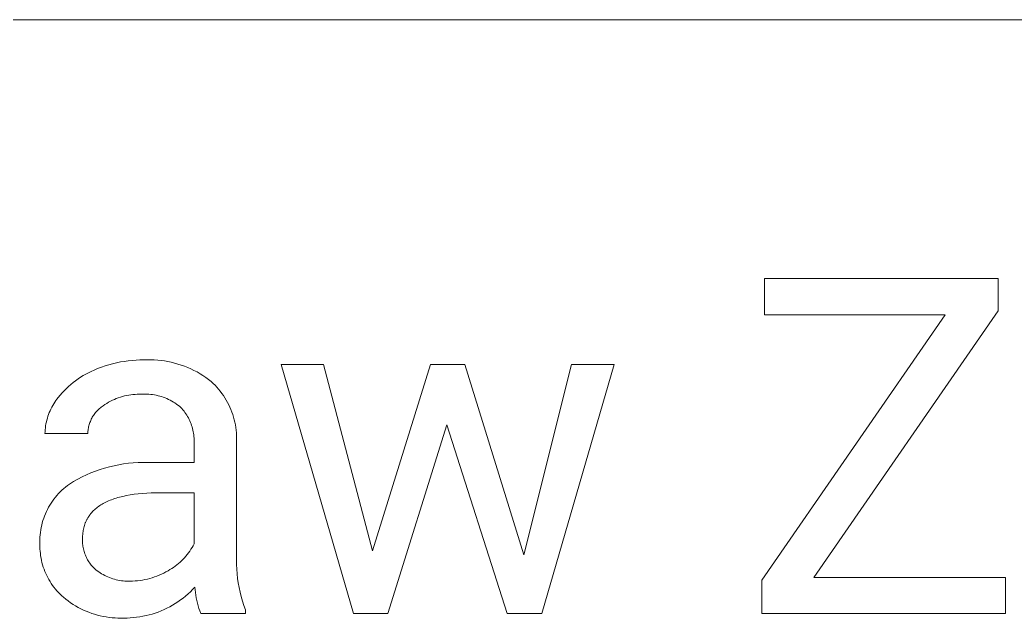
# Model space of a CAD drawing. Header units: millimetres. Extents: x 373 to 3451, y -552 to 1598.
# Drawn here: x 2735.9 to 2822.5, y -259.9 to -207.9 of the extents above; entities that cross this region are included whole.
import ezdxf

# ---------------------------------------------------------------- set-up
doc = ezdxf.new("R2010")
doc.units = ezdxf.units.MM
doc.header["$MEASUREMENT"] = 0
doc.layers.add('Domyślny', color=7, linetype='Continuous', true_color=0x000000)

msp = doc.modelspace()

# ---------------------------------------------------------------- linework, layer by layer
at = {"layer": 'Domyślny', "color": 18, "lineweight": 15, "true_color": 0x000000}
for p, q in [((3447.834, -207.866), (2287.646, -207.866)), ((2800.746, -233.523), (2800.746, -230.376)), ((2800.746, -230.376), (2821.06, -230.376)), ((2821.06, -230.376), (2821.06, -233.174)), ((2800.49, -256.634), (2816.458, -233.523)), ((2816.458, -233.523), (2800.746, -233.523)), ((2821.06, -233.174), (2805.03, -256.378)), ((2742.71, -238.209), (2743.031, -238.086)), ((2743.031, -238.086), (2743.356, -237.974)), ((2743.356, -237.974), (2743.684, -237.873)), ((2743.684, -237.873), (2744.016, -237.783)), ((2744.016, -237.783), (2744.35, -237.704)), ((2744.35, -237.704), (2744.687, -237.635)), ((2744.687, -237.635), (2745.026, -237.578)), ((2745.026, -237.578), (2745.366, -237.532)), ((2745.366, -237.532), (2745.708, -237.497)), ((2745.708, -237.497), (2746.051, -237.474)), ((2746.051, -237.474), (2746.394, -237.461)), ((2746.394, -237.461), (2746.738, -237.46)), ((2746.738, -237.46), (2747.038, -237.449)), ((2747.038, -237.449), (2747.337, -237.448)), ((2747.337, -237.448), (2747.637, -237.457)), ((2747.637, -237.457), (2747.936, -237.477)), ((2747.936, -237.477), (2748.234, -237.507)), ((2748.234, -237.507), (2748.531, -237.547)), ((2748.531, -237.547), (2748.827, -237.598)), ((2748.827, -237.598), (2749.12, -237.659)), ((2749.12, -237.659), (2749.411, -237.73)), ((2749.411, -237.73), (2749.7, -237.812)), ((2749.7, -237.812), (2749.985, -237.903)), ((2749.985, -237.903), (2750.267, -238.004)), ((2750.267, -238.004), (2750.546, -238.115)), ((2750.546, -238.115), (2750.82, -238.236)), ((2764.958, -259.52), (2758.666, -237.864)), ((2758.666, -237.864), (2762.355, -237.864)), ((2762.355, -237.864), (2766.619, -254.078)), ((2766.619, -254.078), (2771.661, -237.864)), ((2771.661, -237.864), (2774.644, -237.864)), ((2774.644, -237.864), (2779.789, -254.416)), ((2779.789, -254.416), (2783.95, -237.864)), ((2787.66, -237.864), (2781.346, -259.52)), ((2783.95, -237.864), (2787.66, -237.864)), ((2741.007, -239.109), (2741.227, -238.963)), ((2741.227, -238.963), (2741.452, -238.823)), ((2741.452, -238.823), (2741.681, -238.691)), ((2741.681, -238.691), (2741.914, -238.567)), ((2741.914, -238.567), (2742.152, -238.451)), ((2742.152, -238.451), (2742.393, -238.342)), ((2742.393, -238.342), (2742.71, -238.209)), ((2750.82, -238.236), (2751.09, -238.366)), ((2751.09, -238.366), (2751.355, -238.505)), ((2751.355, -238.505), (2751.616, -238.654)), ((2751.616, -238.654), (2751.871, -238.811)), ((2751.871, -238.811), (2752.12, -238.978)), ((2752.12, -238.978), (2752.363, -239.153)), ((2739.986, -239.947), (2740.179, -239.766)), ((2740.179, -239.766), (2740.378, -239.592)), ((2740.378, -239.592), (2740.583, -239.424)), ((2740.583, -239.424), (2740.792, -239.263)), ((2740.792, -239.263), (2741.007, -239.109)), ((2752.363, -239.153), (2752.6, -239.336)), ((2752.6, -239.336), (2752.769, -239.495)), ((2752.769, -239.495), (2752.931, -239.659)), ((2752.931, -239.659), (2753.088, -239.829)), ((2753.088, -239.829), (2753.239, -240.004)), ((2739.277, -240.73), (2739.445, -240.525)), ((2739.445, -240.525), (2739.619, -240.327)), ((2739.619, -240.327), (2739.799, -240.134)), ((2739.799, -240.134), (2739.986, -239.947)), ((2744.685, -240.695), (2744.508, -240.755)), ((2744.863, -240.641), (2744.685, -240.695)), ((2745.044, -240.594), (2744.863, -240.641)), ((2745.225, -240.552), (2745.044, -240.594)), ((2745.409, -240.517), (2745.225, -240.552)), ((2745.593, -240.489), (2745.409, -240.517)), ((2745.778, -240.467), (2745.593, -240.489)), ((2745.964, -240.451), (2745.778, -240.467)), ((2746.15, -240.442), (2745.964, -240.451)), ((2746.336, -240.439), (2746.15, -240.442)), ((2746.523, -240.443), (2746.336, -240.439)), ((2746.684, -240.435), (2746.523, -240.443)), ((2746.845, -240.432), (2746.684, -240.435)), ((2747.006, -240.435), (2746.845, -240.432)), ((2747.167, -240.443), (2747.006, -240.435)), ((2747.327, -240.457), (2747.167, -240.443)), ((2747.487, -240.476), (2747.327, -240.457)), ((2747.646, -240.5), (2747.487, -240.476)), ((2747.804, -240.53), (2747.646, -240.5)), ((2747.962, -240.566), (2747.804, -240.53)), ((2748.117, -240.606), (2747.962, -240.566)), ((2748.272, -240.652), (2748.117, -240.606)), ((2748.424, -240.704), (2748.272, -240.652)), ((2748.575, -240.76), (2748.424, -240.704)), ((2753.239, -240.004), (2753.384, -240.184)), ((2753.384, -240.184), (2753.523, -240.369)), ((2753.523, -240.369), (2753.655, -240.559)), ((2753.655, -240.559), (2753.781, -240.753)), ((2738.639, -241.732), (2738.715, -241.58)), ((2738.715, -241.58), (2738.797, -241.431)), ((2738.797, -241.431), (2738.884, -241.284)), ((2738.884, -241.284), (2738.975, -241.141)), ((2738.975, -241.141), (2739.071, -241)), ((2739.071, -241), (2739.172, -240.863)), ((2739.172, -240.863), (2739.277, -240.73)), ((2743.03, -241.561), (2742.951, -241.622)), ((2743.11, -241.503), (2743.03, -241.561)), ((2743.192, -241.447), (2743.11, -241.503)), ((2743.345, -241.341), (2743.192, -241.447)), ((2743.502, -241.24), (2743.345, -241.341)), ((2743.662, -241.145), (2743.502, -241.24)), ((2743.826, -241.055), (2743.662, -241.145)), ((2743.992, -240.971), (2743.826, -241.055)), ((2744.162, -240.893), (2743.992, -240.971)), ((2744.334, -240.821), (2744.162, -240.893)), ((2744.508, -240.755), (2744.334, -240.821)), ((2748.724, -240.821), (2748.575, -240.76)), ((2748.871, -240.888), (2748.724, -240.821)), ((2749.015, -240.959), (2748.871, -240.888)), ((2749.157, -241.036), (2749.015, -240.959)), ((2749.296, -241.117), (2749.157, -241.036)), ((2749.432, -241.203), (2749.296, -241.117)), ((2749.566, -241.293), (2749.432, -241.203)), ((2749.696, -241.388), (2749.566, -241.293)), ((2749.823, -241.487), (2749.696, -241.388)), ((2749.946, -241.591), (2749.823, -241.487)), ((2753.781, -240.753), (2753.9, -240.951)), ((2753.9, -240.951), (2754.012, -241.153)), ((2754.012, -241.153), (2754.117, -241.359)), ((2754.117, -241.359), (2754.215, -241.569)), ((2754.215, -241.569), (2754.306, -241.781)), ((2738.333, -242.525), (2738.384, -242.362)), ((2738.384, -242.362), (2738.44, -242.201)), ((2738.44, -242.201), (2738.501, -242.043)), ((2738.501, -242.043), (2738.567, -241.886)), ((2738.567, -241.886), (2738.639, -241.732)), ((2742.247, -242.447), (2742.2, -242.533)), ((2742.298, -242.361), (2742.247, -242.447)), ((2742.352, -242.278), (2742.298, -242.361)), ((2742.408, -242.196), (2742.352, -242.278)), ((2742.467, -242.117), (2742.408, -242.196)), ((2742.529, -242.039), (2742.467, -242.117)), ((2742.593, -241.964), (2742.529, -242.039)), ((2742.66, -241.891), (2742.593, -241.964)), ((2742.73, -241.82), (2742.66, -241.891)), ((2742.801, -241.751), (2742.73, -241.82)), ((2742.875, -241.685), (2742.801, -241.751)), ((2742.951, -241.622), (2742.875, -241.685)), ((2750.042, -241.695), (2749.946, -241.591)), ((2750.135, -241.802), (2750.042, -241.695)), ((2750.224, -241.912), (2750.135, -241.802)), ((2750.309, -242.025), (2750.224, -241.912)), ((2750.39, -242.141), (2750.309, -242.025)), ((2750.467, -242.259), (2750.39, -242.141)), ((2750.54, -242.381), (2750.467, -242.259)), ((2750.609, -242.504), (2750.54, -242.381)), ((2754.306, -241.781), (2754.39, -241.997)), ((2754.39, -241.997), (2754.466, -242.215)), ((2754.466, -242.215), (2754.534, -242.436)), ((2754.534, -242.436), (2754.595, -242.659)), ((2738.164, -243.357), (2738.187, -243.188)), ((2738.187, -243.188), (2738.215, -243.021)), ((2738.215, -243.021), (2738.249, -242.854)), ((2738.249, -242.854), (2738.288, -242.689)), ((2738.288, -242.689), (2738.333, -242.525)), ((2741.928, -243.276), (2741.908, -243.373)), ((2741.95, -243.179), (2741.928, -243.276)), ((2741.977, -243.084), (2741.95, -243.179)), ((2742.006, -242.989), (2741.977, -243.084)), ((2742.038, -242.895), (2742.006, -242.989)), ((2742.074, -242.803), (2742.038, -242.895)), ((2742.113, -242.712), (2742.074, -242.803)), ((2742.155, -242.622), (2742.113, -242.712)), ((2742.2, -242.533), (2742.155, -242.622)), ((2750.674, -242.63), (2750.609, -242.504)), ((2750.735, -242.758), (2750.674, -242.63)), ((2750.791, -242.888), (2750.735, -242.758)), ((2750.843, -243.019), (2750.791, -242.888)), ((2750.89, -243.153), (2750.843, -243.019)), ((2750.933, -243.288), (2750.89, -243.153)), ((2750.971, -243.424), (2750.933, -243.288)), ((2754.595, -242.659), (2754.649, -242.884)), ((2754.649, -242.884), (2754.694, -243.111)), ((2754.694, -243.111), (2754.732, -243.339)), ((2773.086, -243.101), (2767.961, -259.52)), ((2778.343, -259.52), (2773.086, -243.101)), ((2738.129, -243.866), (2738.135, -243.696)), ((2741.86, -243.866), (2738.129, -243.866)), ((2738.135, -243.696), (2738.147, -243.526)), ((2738.147, -243.526), (2738.164, -243.357)), ((2741.863, -243.767), (2741.86, -243.866)), ((2741.869, -243.668), (2741.863, -243.767)), ((2741.879, -243.569), (2741.869, -243.668)), ((2741.892, -243.471), (2741.879, -243.569)), ((2741.908, -243.373), (2741.892, -243.471)), ((2751.005, -243.561), (2750.971, -243.424)), ((2751.034, -243.7), (2751.005, -243.561)), ((2751.058, -243.839), (2751.034, -243.7)), ((2751.078, -243.979), (2751.058, -243.839)), ((2751.093, -244.12), (2751.078, -243.979)), ((2751.103, -244.261), (2751.093, -244.12)), ((2754.732, -243.339), (2754.762, -243.568)), ((2754.762, -243.568), (2754.785, -243.798)), ((2754.785, -243.798), (2754.799, -244.029)), ((2754.799, -244.029), (2754.805, -244.26)), ((2751.108, -244.403), (2751.103, -244.261)), ((2751.104, -244.686), (2751.108, -244.544)), ((2751.104, -246.387), (2751.104, -244.686)), ((2751.108, -244.544), (2751.108, -244.403)), ((2754.805, -244.26), (2754.804, -244.491)), ((2754.804, -244.491), (2754.804, -254.453)), ((2743.319, -246.87), (2743.727, -246.757)), ((2743.727, -246.757), (2744.138, -246.658)), ((2744.138, -246.658), (2744.552, -246.574)), ((2744.552, -246.574), (2744.968, -246.504)), ((2744.968, -246.504), (2745.387, -246.448)), ((2745.387, -246.448), (2745.808, -246.407)), ((2745.808, -246.407), (2746.229, -246.38)), ((2746.229, -246.38), (2746.652, -246.368)), ((2746.652, -246.368), (2747.074, -246.37)), ((2747.074, -246.37), (2747.497, -246.387)), ((2747.497, -246.387), (2751.104, -246.387)), ((2740.98, -247.836), (2741.355, -247.642)), ((2741.355, -247.642), (2741.737, -247.46)), ((2741.737, -247.46), (2742.125, -247.292)), ((2742.125, -247.292), (2742.518, -247.138)), ((2742.518, -247.138), (2742.916, -246.997)), ((2742.916, -246.997), (2743.319, -246.87)), ((2739.917, -248.518), (2740.082, -248.387)), ((2740.082, -248.387), (2740.251, -248.263)), ((2740.251, -248.263), (2740.612, -248.043)), ((2740.612, -248.043), (2740.98, -247.836)), ((2739.033, -249.411), (2739.167, -249.25)), ((2739.167, -249.25), (2739.307, -249.093)), ((2739.307, -249.093), (2739.452, -248.942)), ((2739.452, -248.942), (2739.602, -248.795)), ((2739.602, -248.795), (2739.757, -248.654)), ((2739.757, -248.654), (2739.917, -248.518)), ((2744.757, -249.363), (2744.609, -249.401)), ((2744.908, -249.327), (2744.757, -249.363)), ((2745.221, -249.26), (2744.908, -249.327)), ((2745.547, -249.202), (2745.221, -249.26)), ((2745.886, -249.151), (2745.547, -249.202)), ((2746.239, -249.108), (2745.886, -249.151)), ((2746.605, -249.073), (2746.239, -249.108)), ((2746.984, -249.046), (2746.605, -249.073)), ((2747.377, -249.026), (2746.984, -249.046)), ((2747.784, -249.015), (2747.377, -249.026)), ((2748.204, -249.011), (2747.784, -249.015)), ((2751.104, -249.011), (2748.204, -249.011)), ((2751.104, -253.459), (2751.104, -249.011)), ((2738.448, -250.281), (2738.553, -250.1)), ((2738.553, -250.1), (2738.664, -249.921)), ((2738.664, -249.921), (2738.781, -249.747)), ((2738.781, -249.747), (2738.904, -249.577)), ((2738.904, -249.577), (2739.033, -249.411)), ((2742.791, -250.205), (2742.697, -250.274)), ((2742.889, -250.137), (2742.791, -250.205)), ((2742.99, -250.072), (2742.889, -250.137)), ((2743.095, -250.009), (2742.99, -250.072)), ((2743.202, -249.947), (2743.095, -250.009)), ((2743.314, -249.888), (2743.202, -249.947)), ((2743.428, -249.831), (2743.314, -249.888)), ((2743.546, -249.775), (2743.428, -249.831)), ((2743.667, -249.721), (2743.546, -249.775)), ((2743.792, -249.67), (2743.667, -249.721)), ((2743.92, -249.62), (2743.792, -249.67)), ((2744.051, -249.572), (2743.92, -249.62)), ((2744.185, -249.527), (2744.051, -249.572)), ((2744.323, -249.483), (2744.185, -249.527)), ((2744.464, -249.441), (2744.323, -249.483)), ((2744.609, -249.401), (2744.464, -249.441)), ((2738.021, -251.239), (2738.093, -251.042)), ((2738.093, -251.042), (2738.172, -250.847)), ((2738.172, -250.847), (2738.257, -250.655)), ((2738.257, -250.655), (2738.349, -250.467)), ((2738.349, -250.467), (2738.448, -250.281)), ((2741.934, -251.072), (2741.905, -251.117)), ((2741.965, -251.027), (2741.934, -251.072)), ((2741.996, -250.983), (2741.965, -251.027)), ((2742.028, -250.94), (2741.996, -250.983)), ((2742.06, -250.897), (2742.028, -250.94)), ((2742.094, -250.854), (2742.06, -250.897)), ((2742.128, -250.812), (2742.094, -250.854)), ((2742.199, -250.729), (2742.128, -250.812)), ((2742.274, -250.649), (2742.199, -250.729)), ((2742.352, -250.57), (2742.274, -250.649)), ((2742.433, -250.493), (2742.352, -250.57)), ((2742.518, -250.418), (2742.433, -250.493)), ((2742.605, -250.345), (2742.518, -250.418)), ((2742.697, -250.274), (2742.605, -250.345)), ((2737.8, -252.048), (2737.845, -251.843)), ((2737.845, -251.843), (2737.897, -251.64)), ((2737.897, -251.64), (2737.955, -251.438)), ((2737.955, -251.438), (2738.021, -251.239)), ((2741.532, -251.956), (2741.504, -252.064)), ((2741.564, -251.85), (2741.532, -251.956)), ((2741.599, -251.746), (2741.564, -251.85)), ((2741.637, -251.644), (2741.599, -251.746)), ((2741.657, -251.594), (2741.637, -251.644)), ((2741.678, -251.544), (2741.657, -251.594)), ((2741.7, -251.494), (2741.678, -251.544)), ((2741.723, -251.446), (2741.7, -251.494)), ((2741.746, -251.397), (2741.723, -251.446)), ((2741.771, -251.349), (2741.746, -251.397)), ((2741.796, -251.302), (2741.771, -251.349)), ((2741.822, -251.255), (2741.796, -251.302)), ((2741.849, -251.208), (2741.822, -251.255)), ((2741.877, -251.162), (2741.849, -251.208)), ((2741.905, -251.117), (2741.877, -251.162)), ((2737.693, -252.881), (2737.709, -252.671)), ((2737.709, -252.671), (2737.733, -252.463)), ((2737.733, -252.463), (2737.763, -252.255)), ((2737.763, -252.255), (2737.8, -252.048)), ((2741.405, -252.753), (2741.4, -252.874)), ((2741.413, -252.633), (2741.405, -252.753)), ((2741.425, -252.515), (2741.413, -252.633)), ((2741.44, -252.4), (2741.425, -252.515)), ((2741.458, -252.286), (2741.44, -252.4)), ((2741.479, -252.174), (2741.458, -252.286)), ((2741.504, -252.064), (2741.479, -252.174)), ((2737.683, -253.3), (2737.684, -253.09)), ((2737.688, -253.51), (2737.683, -253.3)), ((2737.684, -253.09), (2737.693, -252.881)), ((2737.687, -253.71), (2737.688, -253.51)), ((2741.398, -252.998), (2741.394, -253.111)), ((2741.394, -253.111), (2741.394, -253.224)), ((2741.394, -253.224), (2741.397, -253.337)), ((2741.397, -253.337), (2741.404, -253.45)), ((2741.4, -252.874), (2741.398, -252.998)), ((2741.404, -253.45), (2741.415, -253.563)), ((2741.415, -253.563), (2741.43, -253.675)), ((2741.43, -253.675), (2741.449, -253.787)), ((2750.928, -253.781), (2751.019, -253.621)), ((2751.019, -253.621), (2751.104, -253.459)), ((2737.693, -253.91), (2737.687, -253.71)), ((2737.705, -254.11), (2737.693, -253.91)), ((2737.724, -254.31), (2737.705, -254.11)), ((2737.75, -254.508), (2737.724, -254.31)), ((2737.782, -254.706), (2737.75, -254.508)), ((2741.449, -253.787), (2741.471, -253.898)), ((2741.471, -253.898), (2741.497, -254.008)), ((2741.497, -254.008), (2741.527, -254.118)), ((2741.527, -254.118), (2741.561, -254.226)), ((2741.561, -254.226), (2741.598, -254.333)), ((2741.598, -254.333), (2741.639, -254.438)), ((2741.639, -254.438), (2741.683, -254.543)), ((2741.683, -254.543), (2741.731, -254.645)), ((2750.276, -254.666), (2750.396, -254.528)), ((2750.396, -254.528), (2750.513, -254.386)), ((2750.513, -254.386), (2750.624, -254.24)), ((2750.624, -254.24), (2750.731, -254.09)), ((2750.731, -254.09), (2750.832, -253.937)), ((2750.832, -253.937), (2750.928, -253.781)), ((2754.804, -254.453), (2754.794, -254.856)), ((2737.822, -254.902), (2737.782, -254.706)), ((2737.868, -255.097), (2737.822, -254.902)), ((2737.92, -255.29), (2737.868, -255.097)), ((2737.979, -255.481), (2737.92, -255.29)), ((2741.731, -254.645), (2741.783, -254.746)), ((2741.783, -254.746), (2741.837, -254.845)), ((2741.837, -254.845), (2741.895, -254.943)), ((2741.895, -254.943), (2741.957, -255.038)), ((2741.957, -255.038), (2742.021, -255.131)), ((2742.021, -255.131), (2742.089, -255.222)), ((2742.089, -255.222), (2742.16, -255.31)), ((2742.16, -255.31), (2742.234, -255.396)), ((2742.234, -255.396), (2742.31, -255.48)), ((2749.309, -255.509), (2749.459, -255.402)), ((2749.459, -255.402), (2749.605, -255.291)), ((2749.605, -255.291), (2749.747, -255.176)), ((2749.747, -255.176), (2749.886, -255.055)), ((2749.886, -255.055), (2750.02, -254.93)), ((2750.02, -254.93), (2750.15, -254.8)), ((2750.15, -254.8), (2750.276, -254.666)), ((2754.794, -254.856), (2754.798, -255.259)), ((2754.798, -255.259), (2754.816, -255.662)), ((2738.045, -255.671), (2737.979, -255.481)), ((2738.117, -255.857), (2738.045, -255.671)), ((2738.195, -256.042), (2738.117, -255.857)), ((2738.28, -256.223), (2738.195, -256.042)), ((2738.371, -256.402), (2738.28, -256.223)), ((2742.31, -255.48), (2742.39, -255.56)), ((2742.39, -255.56), (2742.472, -255.638)), ((2742.472, -255.638), (2742.557, -255.714)), ((2742.557, -255.714), (2742.677, -255.808)), ((2742.677, -255.808), (2742.801, -255.898)), ((2742.801, -255.898), (2742.927, -255.983)), ((2742.927, -255.983), (2743.057, -256.064)), ((2743.057, -256.064), (2743.189, -256.141)), ((2743.189, -256.141), (2743.324, -256.213)), ((2743.324, -256.213), (2743.461, -256.281)), ((2743.461, -256.281), (2743.6, -256.343)), ((2747.663, -256.341), (2747.867, -256.267)), ((2747.867, -256.267), (2748.067, -256.186)), ((2748.067, -256.186), (2748.265, -256.098)), ((2748.265, -256.098), (2748.46, -256.004)), ((2748.46, -256.004), (2748.651, -255.903)), ((2748.651, -255.903), (2748.839, -255.796)), ((2748.839, -255.796), (2748.999, -255.705)), ((2748.999, -255.705), (2749.156, -255.609)), ((2749.156, -255.609), (2749.309, -255.509)), ((2754.816, -255.662), (2754.847, -256.064)), ((2754.847, -256.064), (2754.891, -256.465)), ((2738.467, -256.577), (2738.371, -256.402)), ((2738.57, -256.749), (2738.467, -256.577)), ((2738.678, -256.917), (2738.57, -256.749)), ((2738.793, -257.082), (2738.678, -256.917)), ((2738.912, -257.242), (2738.793, -257.082)), ((2743.6, -256.343), (2743.742, -256.401)), ((2743.742, -256.401), (2743.885, -256.454)), ((2743.885, -256.454), (2744.031, -256.502)), ((2744.031, -256.502), (2744.177, -256.545)), ((2744.177, -256.545), (2744.325, -256.582)), ((2744.325, -256.582), (2744.475, -256.615)), ((2744.475, -256.615), (2744.625, -256.642)), ((2744.625, -256.642), (2744.776, -256.665)), ((2744.776, -256.665), (2744.928, -256.682)), ((2744.928, -256.682), (2745.081, -256.694)), ((2745.081, -256.694), (2745.233, -256.7)), ((2745.233, -256.7), (2745.386, -256.701)), ((2745.386, -256.701), (2745.539, -256.697)), ((2745.539, -256.697), (2745.755, -256.694)), ((2745.755, -256.694), (2745.972, -256.684)), ((2745.972, -256.684), (2746.187, -256.666)), ((2746.187, -256.666), (2746.402, -256.641)), ((2746.402, -256.641), (2746.616, -256.609)), ((2746.616, -256.609), (2746.829, -256.569)), ((2746.829, -256.569), (2747.04, -256.523)), ((2747.04, -256.523), (2747.25, -256.469)), ((2747.25, -256.469), (2747.458, -256.409)), ((2747.458, -256.409), (2747.663, -256.341)), ((2754.891, -256.465), (2754.949, -256.864)), ((2754.949, -256.864), (2755.02, -257.261)), ((2800.49, -259.524), (2800.49, -256.634)), ((2805.03, -256.378), (2821.705, -256.378)), ((2821.705, -256.378), (2821.705, -259.524)), ((2739.037, -257.399), (2738.912, -257.242)), ((2739.168, -257.551), (2739.037, -257.399)), ((2739.303, -257.698), (2739.168, -257.551)), ((2739.443, -257.841), (2739.303, -257.698)), ((2739.588, -257.979), (2739.443, -257.841)), ((2739.738, -258.112), (2739.588, -257.979)), ((2750.364, -258.005), (2750.149, -258.179)), ((2750.574, -257.824), (2750.364, -258.005)), ((2750.778, -257.636), (2750.574, -257.824)), ((2750.975, -257.442), (2750.778, -257.636)), ((2751.166, -257.241), (2750.975, -257.442)), ((2751.185, -257.474), (2751.166, -257.241)), ((2751.212, -257.707), (2751.185, -257.474)), ((2751.246, -257.939), (2751.212, -257.707)), ((2751.288, -258.17), (2751.246, -257.939)), ((2755.02, -257.261), (2755.104, -257.656)), ((2755.104, -257.656), (2755.202, -258.047)), ((2739.938, -258.275), (2739.738, -258.112)), ((2740.144, -258.432), (2739.938, -258.275)), ((2740.355, -258.581), (2740.144, -258.432)), ((2740.571, -258.724), (2740.355, -258.581)), ((2740.791, -258.859), (2740.571, -258.724)), ((2741.016, -258.986), (2740.791, -258.859)), ((2749.231, -258.798), (2748.989, -258.934)), ((2749.468, -258.655), (2749.231, -258.798)), ((2749.7, -258.504), (2749.468, -258.655)), ((2749.927, -258.345), (2749.7, -258.504)), ((2750.149, -258.179), (2749.927, -258.345)), ((2751.337, -258.399), (2751.288, -258.17)), ((2751.393, -258.627), (2751.337, -258.399)), ((2751.456, -258.852), (2751.393, -258.627)), ((2751.527, -259.076), (2751.456, -258.852)), ((2755.202, -258.047), (2755.313, -258.435)), ((2755.313, -258.435), (2755.436, -258.819)), ((2755.436, -258.819), (2755.573, -259.198)), ((2741.245, -259.106), (2741.016, -258.986)), ((2741.478, -259.218), (2741.245, -259.106)), ((2741.715, -259.323), (2741.478, -259.218)), ((2741.955, -259.419), (2741.715, -259.323)), ((2742.198, -259.507), (2741.955, -259.419)), ((2742.444, -259.586), (2742.198, -259.507)), ((2742.692, -259.658), (2742.444, -259.586)), ((2742.943, -259.721), (2742.692, -259.658)), ((2743.196, -259.775), (2742.943, -259.721)), ((2746.649, -259.767), (2746.376, -259.814)), ((2746.92, -259.709), (2746.649, -259.767)), ((2747.189, -259.643), (2746.92, -259.709)), ((2747.455, -259.568), (2747.189, -259.643)), ((2747.719, -259.484), (2747.455, -259.568)), ((2747.98, -259.391), (2747.719, -259.484)), ((2748.238, -259.29), (2747.98, -259.391)), ((2748.492, -259.179), (2748.238, -259.29)), ((2748.743, -259.061), (2748.492, -259.179)), ((2748.989, -258.934), (2748.743, -259.061)), ((2751.604, -259.297), (2751.527, -259.076)), ((2751.688, -259.516), (2751.604, -259.297)), ((2755.573, -259.516), (2751.688, -259.516)), ((2755.573, -259.198), (2755.573, -259.516)), ((2767.961, -259.52), (2764.958, -259.52)), ((2781.346, -259.52), (2778.343, -259.52)), ((2821.705, -259.524), (2800.49, -259.524)), ((2743.45, -259.821), (2743.196, -259.775)), ((2743.706, -259.859), (2743.45, -259.821)), ((2743.963, -259.888), (2743.706, -259.859)), ((2744.221, -259.908), (2743.963, -259.888)), ((2744.479, -259.919), (2744.221, -259.908)), ((2744.737, -259.922), (2744.479, -259.919)), ((2744.996, -259.916), (2744.737, -259.922)), ((2745.273, -259.914), (2744.996, -259.916)), ((2745.55, -259.903), (2745.273, -259.914)), ((2745.826, -259.883), (2745.55, -259.903)), ((2746.101, -259.853), (2745.826, -259.883)), ((2746.376, -259.814), (2746.101, -259.853))]:
    msp.add_line(p, q, dxfattribs=at)

doc.saveas('drawing.dxf')
